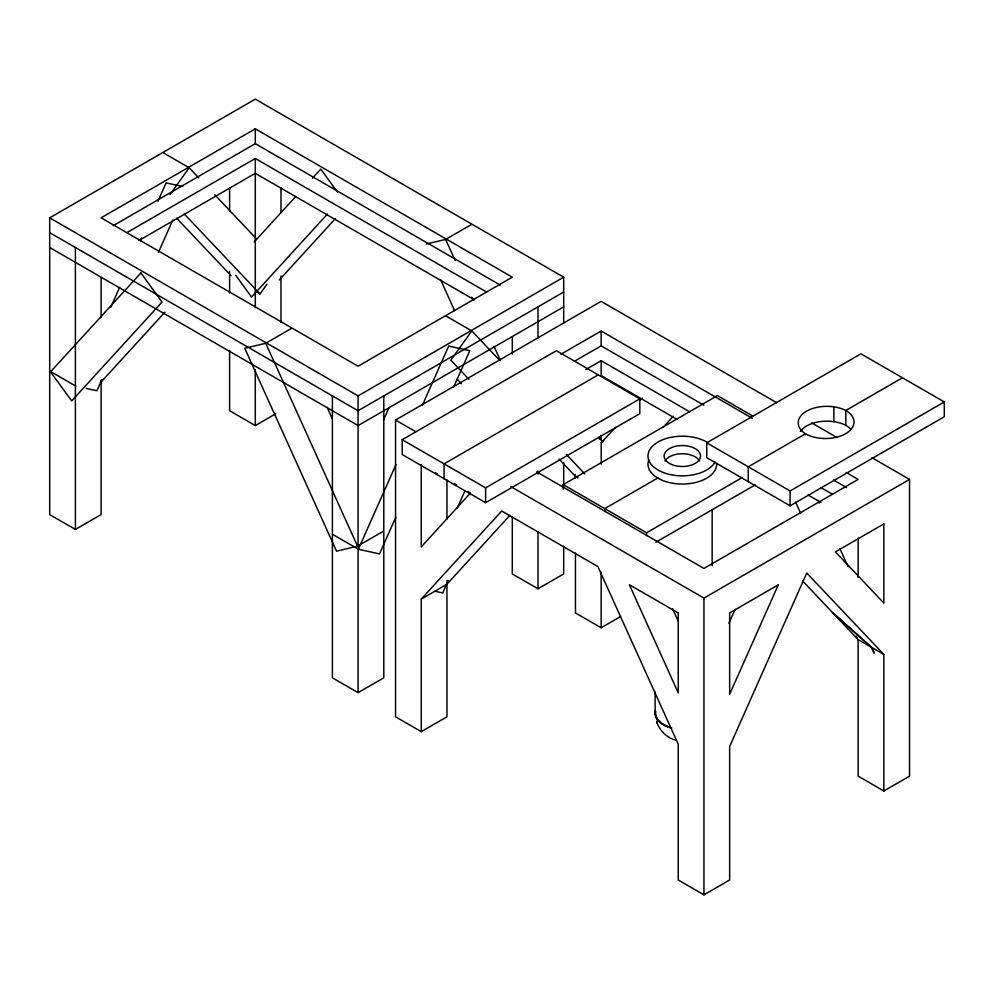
<?xml version="1.0" encoding="UTF-8"?>
<svg xmlns="http://www.w3.org/2000/svg" width="994" height="994" viewBox="0 0 994 994"><rect width="100%" height="100%" fill="white"/><g stroke="black" fill="none" stroke-linecap="round" stroke-linejoin="round"><path stroke-width="1.49" d="M421.257 464.571L421.245 546.862L470.473 492.987L467.938 491.533M601.121 435.235L601.121 439.795L598.562 438.317M110.881 307.071L119.665 287.303M140.378 240.734L141.633 237.914M157.947 201.223L166.097 182.871L182.71 186.524M101.91 379.459L96.89 390.754L86.316 388.43M158.381 252.451L172.819 219.985M383.473 420.114L389.126 407.403M332.655 534.424L358.362 549.26L395.997 464.583M422.351 405.303L448.704 346.036L469.851 350.683L453.537 387.387M395.811 517.228L379.509 553.919L358.362 549.26M457.252 508.133L464.807 491.135M434.9 591.206L442.752 592.958L446.368 584.584M446.952 583.267L448.282 580.508M728.888 623.325L735.125 609.297M169.962 194.563L189.195 167.762L163.501 152.927M256.129 291.714L259.981 293.938L266.976 284.185M446.107 316.08L471.802 330.915L450.816 360.163L468.957 379.323M100.506 382.678L164.892 312.203M254.302 241.865L295.852 196.39M312.464 178.199L320.776 169.104L337.513 192.115M327.374 214.095L251.569 297.082L235.702 275.276M279.339 279.973L335.425 218.581M509.86 515.377L446.952 584.248L446.952 716.811L421.257 731.646L421.257 599.084L501.697 511.015L597.879 566.543L678.243 744.208L678.243 880.013L703.951 894.861L729.646 880.013L729.646 746.482L806.755 573.029L883.84 654.45L883.84 790.988L909.535 776.152L909.535 479.406L871.999 457.725M601.208 464.061L601.208 442.926L615.534 427.234M640.111 400.346L642.149 398.097M663.023 427.482L673.323 416.2M101.102 379.832L101.102 514.594L75.395 529.429L49.7 514.594L49.7 217.848L255.296 99.139L563.685 277.189L563.685 323.013M255.296 128.822L101.102 217.848L358.088 366.214L512.295 277.189L255.296 128.822L255.296 143.658L500.243 285.079M113.167 225.713L255.296 143.658M126.797 232.683L255.296 158.493L486.588 292.037M138.849 240.56L255.296 173.329L474.486 299.877M383.224 531.33L357.529 546.166L336.544 551.173L244.76 348.273L265.746 343.265L291.453 328.43M426.14 244.064L445.623 239.417L471.33 224.569M229.602 350.323L229.602 410.733L255.296 425.569L275.86 413.703M49.7 217.848L358.088 395.898L563.685 277.189M563.685 292.037L358.088 410.733L49.7 232.683M563.685 306.873L358.088 425.569L49.7 247.518M421.257 731.646L395.55 716.811L395.55 420.052L601.146 301.356L776.799 402.769M402.21 439.708L556.404 350.696L639.813 398.842L639.813 413.678L485.619 502.703L402.21 454.556L402.21 439.708L485.619 487.868L639.813 398.842M560.927 354.249L601.146 331.027L752.396 418.35M574.308 361.369L601.146 345.862L601.146 331.027M585.727 369.606L601.146 360.71L689.811 411.889M598.251 374.85L444.057 463.875L444.057 478.71M601.208 442.926L603.097 441.833L598.897 437.41M563.213 489.098L563.213 484.637L717.407 395.612L753.576 416.498M421.257 599.084L446.952 584.248M706.746 442.827L860.941 353.814L944.3 401.936L944.3 416.772L790.106 505.797L706.746 457.675L706.746 442.827L790.106 490.961L944.3 401.936M657.929 477.903L604.737 508.617L604.737 511.587M833.867 406.844A28.565 16.488 0 0 0 802.382 414.237A28.565 16.488 0 0 0 805.451 433.794L748.258 466.807L748.258 481.643M833.879 421.68L833.879 406.832A28.59 16.5 0 0 1 845.807 410.485L902.453 377.782M332.394 395.898L332.394 677.809L358.088 692.644L383.796 677.809L383.796 395.898M512.295 516.631L512.295 573.948L537.99 588.783L563.685 573.948L563.685 546.066M563.213 484.637L646.572 532.772L741.772 477.803M655.953 542.19L755.179 484.898M575.451 553.086L575.451 612.95L601.146 627.786L620.418 616.653M510.866 486.625L703.951 598.102L909.535 479.406M675.622 740.232C666.651 737.623 659.134 730.317 656.587 721.284M811.663 422.897L837.134 437.596M846.093 472.448L858.145 479.406L703.951 568.431L536.636 471.827M703.864 405.204L601.146 345.862M833.655 480.114L846.54 487.545M820.882 487.569L832.438 494.242M676.964 419.306L601.146 375.546L601.146 360.71M808.023 494.987L820.882 502.405M578.098 477.928L575.538 476.449L559.088 459.079M883.84 654.45L858.145 639.602L802.643 580.981M395.55 420.052L415.666 431.669M435.136 472.585L437.658 474.039M454.059 483.519L456.581 484.973M883.84 790.988L858.145 776.152L858.12 640.36L856.207 636.135M50.048 371.259L75.755 386.094M471.802 330.915L499.547 360.226M566.282 454.357L584.77 473.889M457.128 379.136L461.402 383.647M189.195 167.762L198.8 177.901M214.803 194.812L256.427 238.771M184.225 213.909L259.981 293.938M176.659 218.233L231.08 275.711M818.012 500.268L819.267 503.039M839.955 548.763L848.106 566.766M795.61 502.181L800.717 513.463M672.603 608.676L678.243 621.151M445.623 239.417L455.19 260.552M471.752 297.181L473.032 300.002M494.055 346.496L500.429 360.586M440.578 279.649L454.593 310.65M327.138 407.329L332.232 418.598M265.746 343.265L357.529 546.166M656.773 721.88L657.245 723.396M858.145 537.99L858.145 577.551M845.807 410.485L845.807 425.32M805.451 433.794L805.451 434.713M790.106 490.961L790.106 505.797M712.164 510.096L712.164 565.785M703.951 598.102L703.951 894.861M655.096 691.998L655.096 713.655M646.572 532.772L646.572 535.741M601.146 572.295L601.146 627.786M575.451 474.797L575.451 477.865M563.685 462.421L563.685 487.209M537.99 306.873L537.99 337.848M537.99 471.057L537.99 474.163M537.99 531.467L537.99 588.783M512.295 336.954L512.295 353.988M485.619 487.868L485.619 502.703M447.039 580.297L447.039 583.329M446.952 479.841L446.952 519.005M358.088 395.898L358.088 692.644M280.991 187.68L280.991 212.468M280.991 275.972L280.991 322.441M255.296 158.493L255.296 307.854M255.296 369.805L255.296 425.569M229.602 187.68L229.602 210.914M229.602 271.325L229.602 293.006M101.102 277.599L101.102 317.881M75.395 247.518L75.395 529.429M715.046 462.036A34.343 19.83 0 0 1 666.85 473.716A34.343 19.83 0 0 1 654.499 444.393A34.343 19.83 0 0 1 706.61 441.995M716.662 464.223A34.343 19.83 0 0 1 678.79 483.941A34.343 19.83 0 0 1 648.709 460.16M665.011 461.042A18.178 10.487 0 0 1 682.319 453.736A18.178 10.487 0 0 1 699.639 461.042M671.621 728.155A28.54 16.476 0 0 1 655.456 710.561M670.59 727.67A28.242 16.302 0 0 1 655.518 711.232M671.571 727.794A28.006 16.165 0 0 1 655.655 711.803M800.332 431.421A28.565 16.488 0 0 1 845.72 425.308M846.13 425.507A28.54 16.476 0 0 1 850.715 429.184M846.13 410.671A28.54 16.476 0 0 1 845.658 433.695A28.54 16.476 0 0 1 805.774 433.968M778.277 584.857L729.646 694.259L729.646 612.938L778.277 584.857M140.899 272.952L50.545 371.855L71.692 400.93L162.047 302.027L140.899 272.952M883.84 523.913L835.407 551.881L883.84 603.035L883.84 523.913M678.243 612.938L629.351 584.721L678.243 692.806L678.243 612.938M871.502 647.318L832.45 612.466L871.477 647.33L874.198 653.145L871.502 647.318M671.658 464.509A18.178 10.487 0 0 0 700.397 457.103A18.178 10.487 0 0 0 674.914 446.443A18.178 10.487 0 0 0 671.658 464.509"/></g></svg>
